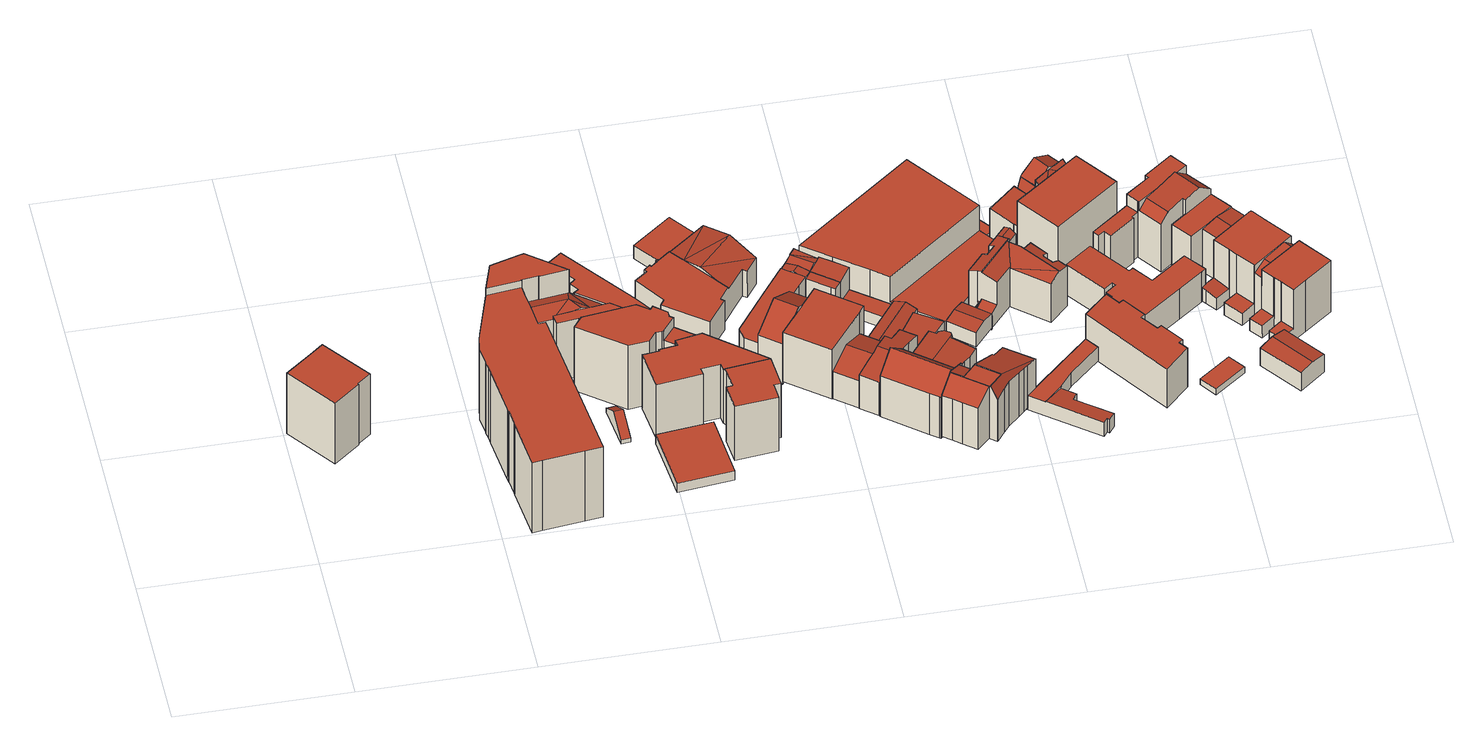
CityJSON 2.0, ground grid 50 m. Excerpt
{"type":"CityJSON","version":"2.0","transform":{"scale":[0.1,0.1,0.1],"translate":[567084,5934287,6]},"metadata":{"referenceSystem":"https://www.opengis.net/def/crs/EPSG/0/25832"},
"CityObjects":{
"building1":{"type":"Building","attributes":{"Gemeindeschluessel":"02000000","Geometrietyp2DReferenz":"3000","function":"31001_2010","roofType":"1000","measuredHeight":22.75,"storeysAboveGround":7},"geometry":[{"type":"MultiSurface","lod":"2","boundaries":[[[0,1,2,3]],[[3,2,4,5]],[[6,7,8,9]],[[9,8,10,11]],[[11,10,1,0]],[[12,13,7,6]],[[13,12,5,4]],[[5,12,6,9,11,0,3]],[[13,4,2,1,10,8,7]]],"semantics":{"surfaces":[{"type":"WallSurface"},{"type":"GroundSurface"},{"type":"RoofSurface"}],"values":[0,0,0,0,0,0,0,1,2]}}]},
"building2":{"type":"Building","attributes":{"Gemeindeschluessel":"02000000","Geometrietyp2DReferenz":"3000","function":"31001_1120","roofType":"1000","measuredHeight":28.91,"storeysAboveGround":7},"geometry":[{"type":"MultiSurface","lod":"2","boundaries":[[[14,15,16,17,18,19,20,21,22,23,24,25,26,27,28,29,30,31,32,33,34,35,36,37,38,39,40,41]],[[42,31,30,43]],[[43,30,29,44]],[[44,29,28,45]],[[45,28,27,46]],[[47,24,23,48]],[[48,23,22,49]],[[49,22,21,50]],[[50,21,20,51]],[[51,20,19,52]],[[52,19,18,53]],[[53,18,17,54]],[[54,17,16,55]],[[56,15,14,57]],[[58,41,40,59]],[[59,40,39,60]],[[60,39,38,61]],[[61,38,37,62]],[[62,37,36,63]],[[63,36,35,64]],[[64,35,34,65]],[[65,34,33,66]],[[66,33,32,67]],[[67,32,31,42]],[[25,68,69,26]],[[70,71,72,73]],[[74,75,76,77]],[[77,76,78,79]],[[79,78,80,81]],[[81,80,82,83]],[[84,47,48,49,50,51,52,53,54,55,56,57,58,59,60,61,62,63,64,65,66,67,42,43,44,45,46,85,70,73,74,77,79,81,83]],[[75,74,73,72]],[[86,84,83,82]],[[71,70,85,87]],[[58,57,14,41]],[[56,55,16,15]],[[47,84,86,68,25,24]],[[85,46,27,26,69,87]],[[71,87,69,68,86,82,80,78,76,75,72]]],"semantics":{"surfaces":[{"type":"RoofSurface"},{"type":"WallSurface"},{"type":"GroundSurface"}],"values":[0,1,1,1,1,1,1,1,1,1,1,1,1,1,1,1,1,1,1,1,1,1,1,1,1,1,1,1,1,1,2,1,1,1,1,1,1,1,0]}}]},
"building3":{"type":"Building","attributes":{"Gemeindeschluessel":"02000000","Geometrietyp2DReferenz":"3000","function":"31001_1010","roofType":"3100","measuredHeight":6.24,"storeysAboveGround":2},"geometry":[{"type":"MultiSurface","lod":"2","boundaries":[[[88,89,90,91]],[[92,93,89,88]],[[94,91,90,95]],[[96,93,92,97]],[[97,92,88,91,94]],[[95,90,89,93,96]],[[95,96,97,94]]],"semantics":{"surfaces":[{"type":"RoofSurface"},{"type":"WallSurface"},{"type":"GroundSurface"}],"values":[0,0,1,1,1,1,2]}}]},
"building4":{"type":"Building","attributes":{"Gemeindeschluessel":"02000000","Geometrietyp2DReferenz":"3000","function":"31001_1120","roofType":"3100","measuredHeight":22.25,"storeysAboveGround":5},"geometry":[{"type":"MultiSurface","lod":"2","boundaries":[[[98,99,100,101]],[[98,102,103,104,105,106,107,108]],[[108,109,110,100]],[[99,108,100]],[[108,111,112,109]],[[84,113,114,83]],[[83,114,115,81]],[[81,115,116,79]],[[48,117,118,47]],[[47,118,113,84]],[[101,102,98]],[[108,107,111]],[[119,106,105,120]],[[120,105,104,121]],[[121,104,103,122]],[[110,109,112,77,79,116]],[[123,49,48,47,84,83,81,79,77,119,120,121,122]],[[123,122,103,102,101,124]],[[119,77,112,111,107,106]],[[98,108,99]],[[125,49,123,124]],[[48,49,125,126,117]],[[126,125,124,101,100]],[[126,100,110,116,115,114,113,118,117]]],"semantics":{"surfaces":[{"type":"RoofSurface"},{"type":"WallSurface"},{"type":"GroundSurface"}],"values":[0,0,0,0,0,1,1,1,1,1,1,1,1,1,1,1,2,1,1,1,1,1,0,0]}}]},
"building5":{"type":"Building","attributes":{"Gemeindeschluessel":"02000000","Geometrietyp2DReferenz":"3000","function":"31001_2460","roofType":"1000","measuredHeight":3.38,"storeysAboveGround":1},"geometry":[{"type":"MultiSurface","lod":"2","boundaries":[[[127,128,129,130]],[[131,132,133,134]],[[131,130,129,132]],[[132,129,128,133]],[[133,128,127,134]],[[134,127,130,131]]],"semantics":{"surfaces":[{"type":"RoofSurface"},{"type":"GroundSurface"},{"type":"WallSurface"}],"values":[0,1,2,2,2,2]}}]},
"building6":{"type":"Building","attributes":{"Gemeindeschluessel":"02000000","Geometrietyp2DReferenz":"3000","function":"31001_1010","roofType":"1000","measuredHeight":23.88,"storeysAboveGround":7},"geometry":[{"type":"MultiSurface","lod":"2","boundaries":[[[135,136,137,138]],[[138,137,139,140]],[[141,142,143,144]],[[144,143,145,146]],[[146,145,147,148]],[[148,147,149,150]],[[150,149,136,135]],[[151,152,153,154]],[[154,153,155,156]],[[156,155,157,158]],[[159,160,142,161]],[[162,163,164,165]],[[166,167,168,169]],[[166,169,141,144,146,148,150,135,138,140,170,151,154,156,158,162,165]],[[167,166,165,164]],[[141,169,168,161,142]],[[162,158,157,160,159,163]],[[152,151,170,171]],[[171,170,140,139]],[[167,164,163,159,161,168]],[[171,139,137,136,149,147,145,143,142,160,157,155,153,152]]],"semantics":{"surfaces":[{"type":"WallSurface"},{"type":"GroundSurface"},{"type":"RoofSurface"}],"values":[0,0,0,0,0,0,0,0,0,0,0,0,0,1,0,0,0,0,0,2,2]}}]},
"building7":{"type":"Building","attributes":{"Gemeindeschluessel":"02000000","Geometrietyp2DReferenz":"3000","function":"31001_2010","roofType":"1000","measuredHeight":3.84,"storeysAboveGround":5},"geometry":[{"type":"MultiSurface","lod":"2","boundaries":[[[172,173,174,175]],[[176,177,178,179]],[[179,178,180,181]],[[182,183,184,185]],[[185,184,186,187]],[[187,186,173,172]],[[177,176,175,174]],[[183,182,188,189]],[[181,180,189,188]],[[181,188,182,185,187,172,175,176,179]],[[189,180,178,177,174,173,186,184,183]]],"semantics":{"surfaces":[{"type":"WallSurface"},{"type":"GroundSurface"},{"type":"RoofSurface"}],"values":[0,0,0,0,0,0,0,0,0,1,2]}}]},
"building8":{"type":"Building","attributes":{"Gemeindeschluessel":"02000000","Geometrietyp2DReferenz":"3000","function":"31001_1120","roofType":"1000","measuredHeight":20.19,"storeysAboveGround":5},"geometry":[{"type":"MultiSurface","lod":"2","boundaries":[[[190,191,192,193]],[[193,192,194,195]],[[195,194,196,197]],[[197,196,198,199]],[[199,198,200,201]],[[202,203,204,205]],[[205,204,206,207]],[[207,206,191,190]],[[208,209,210,211]],[[211,210,212,213]],[[214,215,216,217]],[[218,219,220,221]],[[221,220,222,223]],[[223,222,224,225]],[[226,214,227,228]],[[229,230,231,232]],[[229,232,208,211,213,226,228,202,205,207,190,193,195,197,199,201,233,218,221,223,225]],[[209,208,232,231]],[[230,229,225,224]],[[218,233,234,217,216,219]],[[226,213,212,215,214]],[[203,202,228,227]],[[234,233,201,200]],[[230,224,222,220,219,216,215,212,210,209,231]],[[234,200,198,196,194,192,191,206,204,203,227,214,217]]],"semantics":{"surfaces":[{"type":"WallSurface"},{"type":"GroundSurface"},{"type":"RoofSurface"}],"values":[0,0,0,0,0,0,0,0,0,0,0,0,0,0,0,0,1,0,0,0,0,0,0,2,2]}}]},
"building9":{"type":"Building","attributes":{"Gemeindeschluessel":"02000000","Geometrietyp2DReferenz":"3000","function":"31001_2070","roofType":"1000","measuredHeight":12.23,"storeysAboveGround":1},"geometry":[{"type":"MultiSurface","lod":"2","boundaries":[[[235,236,237,238,239,240]],[[241,242,243,244,245,246]],[[247,244,243]],[[248,247,243]],[[249,250,251,247,248]],[[252,253,254,255]],[[255,254,256,257]],[[257,256,258,259]],[[259,258,260,261]],[[261,260,262,263]],[[263,262,264,265]],[[265,264,266,267]],[[267,266,268,269]],[[242,270,243]],[[271,272,273]],[[274,275,276,277]],[[278,279,253,252]],[[280,237,236,281]],[[282,238,237,280]],[[239,246,245,240]],[[283,251,250,284]],[[285,286,287,288]],[[289,235,240,245,244,247,251,283]],[[285,288,274,277,290,291,278,252,255,257,259,261,263,265,267,269,292,282,280,281,289,283,284]],[[286,285,284,250,249]],[[271,248,243]],[[282,292,241,246,239,238]],[[289,281,236,235]],[[279,278,291,293]],[[293,291,290,294]],[[294,290,277,276]],[[274,288,287,273,272,275]],[[292,269,268,270,242,241]],[[286,249,248,271,273,287]],[[294,276,275,272,271,243,270,268,266,264,262,260,258,256,254,253,279,293]]],"semantics":{"surfaces":[{"type":"RoofSurface"},{"type":"WallSurface"},{"type":"GroundSurface"}],"values":[0,0,0,0,0,1,1,1,1,1,1,1,1,1,1,1,1,1,1,1,1,1,1,2,1,1,1,1,1,1,1,1,1,0,0]}}]},
"building10":{"type":"Building","attributes":{"Gemeindeschluessel":"02000000","Geometrietyp2DReferenz":"3000","function":"31001_1010","roofType":"3100","measuredHeight":20.84,"storeysAboveGround":5},"geometry":[{"type":"MultiSurface","lod":"2","boundaries":[[[295,296,297,298,299]],[[296,300,301,297]],[[302,299,298,303]],[[304,295,299,302]],[[305,301,300,306]],[[306,300,296,295,304]],[[303,298,297,301,305]],[[303,305,306,304,302]]],"semantics":{"surfaces":[{"type":"RoofSurface"},{"type":"WallSurface"},{"type":"GroundSurface"}],"values":[0,0,1,1,1,1,1,2]}}]},
"building11":{"type":"Building","attributes":{"Gemeindeschluessel":"02000000","Geometrietyp2DReferenz":"3000","function":"31001_1120","roofType":"1000","measuredHeight":18.28,"storeysAboveGround":5},"geometry":[{"type":"MultiSurface","lod":"2","boundaries":[[[307,308,309,310,311]],[[312,313,314,315,316]],[[316,315,308,307]],[[315,314,309,308]],[[314,313,310,309]],[[313,312,311,310]],[[312,316,307,311]]],"semantics":{"surfaces":[{"type":"GroundSurface"},{"type":"RoofSurface"},{"type":"WallSurface"}],"values":[0,1,2,2,2,2,2]}}]},
"building12":{"type":"Building","attributes":{"Gemeindeschluessel":"02000000","Geometrietyp2DReferenz":"3000","function":"31001_2010","roofType":"3100","measuredHeight":13.31,"storeysAboveGround":2},"geometry":[{"type":"MultiSurface","lod":"2","boundaries":[[[317,318,319,320]],[[321,322,323,324]],[[325,326,327,328]],[[329,330,331,332]],[[325,328,317,320,333,321,324,329,332]],[[334,322,321,333,335]],[[326,325,332,331]],[[330,329,324,323]],[[335,333,320,319]],[[317,328,327,336,318]],[[330,323,322,334,336,327,326,331]],[[335,319,318,336,334]]],"semantics":{"surfaces":[{"type":"WallSurface"},{"type":"GroundSurface"},{"type":"RoofSurface"}],"values":[0,0,0,0,1,0,0,0,0,0,2,2]}}]},
"building13":{"type":"Building","attributes":{"Gemeindeschluessel":"02000000","Geometrietyp2DReferenz":"3000","function":"31001_2010","roofType":"1000","measuredHeight":12.42,"storeysAboveGround":3},"geometry":[{"type":"MultiSurface","lod":"2","boundaries":[[[337,338,339,340,341,342,343,344,345,346]],[[337,347,348,349,350]],[[351,352,353,349]],[[346,354,351,348,347]],[[352,355,356,357,358,353]],[[357,359,360,358]],[[361,362,363,364,365,366]],[[351,367,368,369,370,371,372,355]],[[373,340,339,374]],[[350,338,337]],[[346,345,354]],[[305,343,342,303]],[[303,342,341,375]],[[375,341,340,373]],[[376,360,359,377]],[[378,363,362,379]],[[379,362,361,380]],[[355,372,356]],[[381,370,369,382]],[[364,367,351,365]],[[383,384,385,386]],[[387,350,349,353,358,360,376]],[[388,389,378,379,380,305,303,375,373,374,387,376,377,390,383,386]],[[305,380,361,366,391,392,344,343]],[[390,377,359,357,356,372,371]],[[382,369,368,389,388,393]],[[393,388,386,385]],[[383,390,371,370,381,384]],[[378,389,368,367,364,363]],[[351,355,352]],[[337,346,347]],[[351,349,348]],[[392,391,366,365,351,354,345,344]],[[387,374,339,338,350]],[[393,385,384,381,382]]],"semantics":{"surfaces":[{"type":"RoofSurface"},{"type":"WallSurface"},{"type":"GroundSurface"}],"values":[0,0,0,0,0,0,0,0,1,1,1,1,1,1,1,1,1,1,1,1,1,1,2,1,1,1,1,1,1,1,1,1,1,1,0]}}]},
"building14":{"type":"Building","attributes":{"Gemeindeschluessel":"02000000","Geometrietyp2DReferenz":"3000","function":"31001_1120","roofType":"3100","measuredHeight":14.5,"storeysAboveGround":3},"geometry":[{"type":"MultiSurface","lod":"2","boundaries":[[[394,395,396,397,398,399,400,401]],[[402,401,400,403]],[[403,400,399,404]],[[405,396,395,406]],[[406,395,394,407]],[[408,409,410,411]],[[411,410,412,413]],[[414,415,416,417]],[[418,405,406,407,402,403,404,408,411,413,419,414,417]],[[420,418,417,416]],[[415,414,419,421]],[[421,419,413,412]],[[402,407,394,401]],[[405,418,420,397,396]],[[408,404,399,398,409]],[[421,412,410,409,398,397,420,416,415]]],"semantics":{"surfaces":[{"type":"RoofSurface"},{"type":"WallSurface"},{"type":"GroundSurface"}],"values":[0,1,1,1,1,1,1,1,2,1,1,1,1,1,1,0]}}]},
"building15":{"type":"Building","attributes":{"Gemeindeschluessel":"02000000","Geometrietyp2DReferenz":"3000","function":"31001_2070","roofType":"3100","measuredHeight":20.8,"storeysAboveGround":4},"geometry":[{"type":"MultiSurface","lod":"2","boundaries":[[[422,423,424,425,426,427,428,429,430,431]],[[432,433,434,435]],[[436,437,433,432]],[[438,430,429,439]],[[439,429,428,440]],[[440,428,427,441]],[[441,427,426,442]],[[442,426,425,443]],[[443,425,424,444]],[[445,446,447,448]],[[448,447,449,450]],[[451,452,453,454]],[[455,456,457,458]],[[458,457,459,460]],[[461,462,463,464]],[[465,466,455,458,460,467,445,448,450,436,432,435,438,439,440,441,442,443,444,451,454,461,464]],[[438,435,434,468,469,431,430]],[[470,471,466,465,472]],[[472,465,464,463]],[[462,461,454,453]],[[446,445,467,473]],[[467,460,459,474,473]],[[451,444,424,423,452]],[[456,455,466,471]],[[471,470,422,431,469]],[[437,436,450,449]],[[462,453,452,423,422,470,472,463]],[[474,459,457,456,471,469,468]],[[474,468,434,433,437,449,447,446,473]]],"semantics":{"surfaces":[{"type":"RoofSurface"},{"type":"WallSurface"},{"type":"GroundSurface"}],"values":[0,1,1,1,1,1,1,1,1,1,1,1,1,1,1,2,1,1,1,1,1,1,1,1,1,1,0,0,0]}}]},
"building16":{"type":"Building","attributes":{"Gemeindeschluessel":"02000000","Geometrietyp2DReferenz":"3000","function":"31001_2090","roofType":"3200","measuredHeight":6.12,"storeysAboveGround":1},"geometry":[{"type":"MultiSurface","lod":"2","boundaries":[[[475,476,477,478,479]],[[480,481,477,476]],[[482,476,475,483]],[[484,480,476,482]],[[485,486,484,482,483,487,488]],[[489,485,488,490]],[[491,486,485,489]],[[484,486,491,481,480]],[[488,487,479,478,490]],[[487,483,475,479]],[[491,489,490,478,477,481]]],"semantics":{"surfaces":[{"type":"RoofSurface"},{"type":"WallSurface"},{"type":"GroundSurface"}],"values":[0,0,1,1,2,1,1,1,1,1,0]}}]},
"building17":{"type":"Building","attributes":{"Gemeindeschluessel":"02000000","Geometrietyp2DReferenz":"3000","function":"31001_2090","roofType":"1000","measuredHeight":5.07,"storeysAboveGround":1},"geometry":[{"type":"MultiSurface","lod":"2","boundaries":[[[492,493,494,495]],[[496,497,498,499]],[[497,496,492,495]],[[496,499,493,492]],[[499,498,494,493]],[[498,497,495,494]]],"semantics":{"surfaces":[{"type":"RoofSurface"},{"type":"GroundSurface"},{"type":"WallSurface"}],"values":[0,1,2,2,2,2]}}]},
"building18":{"type":"Building","attributes":{"Gemeindeschluessel":"02000000","Geometrietyp2DReferenz":"3000","function":"31001_1010","roofType":"2100","measuredHeight":20.04,"storeysAboveGround":6},"geometry":[{"type":"MultiSurface","lod":"2","boundaries":[[[500,501,502,503,504,505,506,507]],[[508,509,510,511]],[[511,510,512,513]],[[513,512,514,515]],[[515,514,516,517]],[[518,519,520,521]],[[521,520,522,523]],[[524,525,526,527]],[[506,528,507]],[[506,505,529]],[[530,531,532,533]],[[533,532,534,535]],[[502,536,537,503]],[[501,538,536,502]],[[539,540,541,542]],[[543,544,545,546]],[[546,545,547,548]],[[548,547,549,550]],[[551,552,553,554]],[[543,546,548,550,539,542,555,518,521,523,508,511,513,515,517,556,551,554,524,527,557,530,533,535,558]],[[541,540,549,547,545,544,559,536,538,560]],[[561,562,563,556,517,516]],[[543,558,564,559,544]],[[541,560,555,542]],[[549,540,539,550]],[[564,558,535,534]],[[518,555,560,538,501,500,519]],[[530,557,504,503,537,531]],[[519,500,507,528,562,561]],[[557,527,526,529,505,504]],[[525,524,554,553]],[[552,551,556,563]],[[509,508,523,522]],[[564,534,532,531,537,536,559]],[[552,563,562,528,506,529,526,525,553]],[[509,522,520,519,561,516,514,512,510]]],"semantics":{"surfaces":[{"type":"RoofSurface"},{"type":"WallSurface"},{"type":"GroundSurface"}],"values":[0,1,1,1,1,1,1,1,1,1,1,1,1,1,1,1,1,1,1,2,0,1,1,1,1,1,1,1,1,1,1,1,1,0,0,0]}}]},
"building19":{"type":"Building","attributes":{"Gemeindeschluessel":"02000000","Geometrietyp2DReferenz":"3000","function":"31001_3040","roofType":"1000","measuredHeight":15.07,"storeysAboveGround":4},"geometry":[{"type":"MultiSurface","lod":"2","boundaries":[[[565,566,567,568,569,570]],[[571,572,573,574,575,576,577,578,579,580]],[[579,568,567,580]],[[581,566,565,582]],[[582,565,570,583]],[[584,577,576,585]],[[585,576,575,586]],[[587,574,573,588]],[[588,573,572,589]],[[589,572,571,590]],[[591,592,593,594]],[[586,575,574,587]],[[590,571,580,567,566,581]],[[595,596,594,593]],[[591,594,596,584,585,586,587,588,589,590,581,582,583]],[[597,595,593,592,598]],[[598,592,591,583,570,569]],[[584,596,595,597,578,577]],[[597,598,569,568,579,578]]],"semantics":{"surfaces":[{"type":"RoofSurface"},{"type":"WallSurface"},{"type":"GroundSurface"}],"values":[0,0,1,1,1,1,1,1,1,1,1,1,1,1,2,0,1,1,1]}}]},
"building20":{"type":"Building","attributes":{"Gemeindeschluessel":"02000000","Geometrietyp2DReferenz":"3000","function":"31001_1010","roofType":"3100","measuredHeight":6.15,"storeysAboveGround":1},"geometry":[{"type":"MultiSurface","lod":"2","boundaries":[[[599,600,601,602,603]],[[604,601,600,605]],[[606,603,602,607]],[[608,599,603,606]],[[609,604,605,610]],[[610,605,600,599,608]],[[607,602,601,604,609]],[[607,609,610,608,606]]],"semantics":{"surfaces":[{"type":"RoofSurface"},{"type":"WallSurface"},{"type":"GroundSurface"}],"values":[0,0,1,1,1,1,1,2]}}]},
"building21":{"type":"Building","attributes":{"Gemeindeschluessel":"02000000","Geometrietyp2DReferenz":"3000","function":"31001_2100","roofType":"1000","measuredHeight":5.27,"storeysAboveGround":1},"geometry":[{"type":"MultiSurface","lod":"2","boundaries":[[[611,612,613,614,615,616,617,618,619,620]],[[617,621,618]],[[622,620,619]],[[623,617,616,624]],[[624,616,615,625]],[[625,615,614,626]],[[626,614,613,627]],[[627,613,612,628]],[[628,612,611,629]],[[630,631,632,633]],[[633,632,634,635]],[[623,624,625,626,627,628,629,636,630,633,635]],[[631,630,636,637]],[[623,635,634,638,621,617]],[[636,629,611,620,622,637]],[[619,618,621,638]],[[619,638,634,632,631,637,622]]],"semantics":{"surfaces":[{"type":"RoofSurface"},{"type":"WallSurface"},{"type":"GroundSurface"}],"values":[0,0,1,1,1,1,1,1,1,1,1,2,1,1,1,1,0]}}]},
"building22":{"type":"Building","attributes":{"Gemeindeschluessel":"02000000","Geometrietyp2DReferenz":"3000","function":"31001_1010","roofType":"2100","measuredHeight":16.4,"storeysAboveGround":3},"geometry":[{"type":"MultiSurface","lod":"2","boundaries":[[[639,640,641,642,643,644]],[[645,646,647,648]],[[649,650,646,645]],[[651,652,653]],[[654,655,656]],[[644,657,658,659,660,661]],[[662,663,664,665]],[[666,667,668,669]],[[670,671,672,673]],[[674,675,671,670]],[[644,643,657]],[[676,641,640,677]],[[677,640,639,678]],[[679,680,681,682]],[[682,681,683,684]],[[684,683,685,686]],[[669,687,688,689,666]],[[689,688,690,691]],[[664,650,649,665]],[[665,649,655,654,662]],[[666,689,692,667]],[[693,694,695,696]],[[696,695,697,698]],[[698,697,699,700]],[[700,699,701,702]],[[703,661,660,704]],[[704,660,659,705]],[[706,669,668,707]],[[708,651,653,709,710,711]],[[712,713,691,690,652,651,708]],[[676,677,678,703,704,705,674,670,673,679,682,684,686,714,715,716,706,707,693,696,698,700,702,712,708,711]],[[717,642,641,676,711,710]],[[716,715,663,662,654,656,718]],[[715,714,647,646,650,664,663]],[[713,712,702,701]],[[693,707,668,667,692,694]],[[706,716,718,719,687,669]],[[720,655,649,645,648]],[[714,686,685,648,647]],[[703,678,639,644,661]],[[674,705,659,658,721,675]],[[657,643,642,717,722,723,721,658]],[[655,720,723,722]],[[680,679,673,672]],[[713,701,699,697,695,694,692,689,691]],[[709,653,652,690,688,687,719]],[[655,722,717,710,709,719,718,656]],[[680,672,671,675,721,723,720,648,685,683,681]]],"semantics":{"surfaces":[{"type":"RoofSurface"},{"type":"WallSurface"},{"type":"GroundSurface"}],"values":[0,0,0,0,0,0,0,0,1,1,1,1,1,1,1,1,1,1,1,1,1,1,1,1,1,1,1,1,1,1,2,1,1,1,1,1,1,1,1,1,1,1,1,1,0,0,0,0]}}]},
"building23":{"type":"Building","attributes":{"Gemeindeschluessel":"02000000","Geometrietyp2DReferenz":"3000","function":"31001_2010","roofType":"1000","measuredHeight":13.94,"storeysAboveGround":4},"geometry":[{"type":"MultiSurface","lod":"2","boundaries":[[[724,725,726,727,728]],[[726,729,730,727]],[[726,731,732,729]],[[725,731,726]],[[733,734,735,736]],[[736,735,737,738]],[[739,724,728,740]],[[731,741,742,732]],[[743,739,740,744,745,746,733,736,738,747]],[[745,744,730,729,732,742,748]],[[743,747,749,741,731,725]],[[739,743,725,724]],[[744,740,728,727,730]],[[750,746,745,748]],[[749,747,738,737]],[[734,733,746,750]],[[734,750,748,742,741,749,737,735]]],"semantics":{"surfaces":[{"type":"RoofSurface"},{"type":"WallSurface"},{"type":"GroundSurface"}],"values":[0,0,0,0,1,1,1,1,2,1,1,1,1,1,1,1,0]}}]},
"building24":{"type":"Building","attributes":{"Gemeindeschluessel":"02000000","Geometrietyp2DReferenz":"3000","function":"31001_1010","roofType":"1000","measuredHeight":14.55,"storeysAboveGround":4},"geometry":[{"type":"MultiSurface","lod":"2","boundaries":[[[751,752,753,754]],[[754,753,755,756]],[[757,758,759,760]],[[760,759,761,762]],[[762,761,763,764]],[[765,766,767,768]],[[768,767,769,770]],[[769,767,766,771,763,761,759,758,755,753,752,772]],[[773,751,754,756,757,760,762,764,774,765,768,770]],[[773,770,769,772]],[[765,774,771,766]],[[774,764,763,771]],[[757,756,755,758]],[[751,773,772,752]]],"semantics":{"surfaces":[{"type":"WallSurface"},{"type":"RoofSurface"},{"type":"GroundSurface"}],"values":[0,0,0,0,0,0,0,1,2,0,0,0,0,0]}}]},
"building25":{"type":"Building","attributes":{"Gemeindeschluessel":"02000000","Geometrietyp2DReferenz":"3000","function":"31001_2010","roofType":"1000","measuredHeight":27.13,"storeysAboveGround":6},"geometry":[{"type":"MultiSurface","lod":"2","boundaries":[[[775,776,777,778]],[[779,780,781,782]],[[778,777,780,779]],[[776,775,782,781]],[[782,775,778,779]],[[776,781,780,777]]],"semantics":{"surfaces":[{"type":"WallSurface"},{"type":"GroundSurface"},{"type":"RoofSurface"}],"values":[0,0,0,0,1,2]}}]},
"building26":{"type":"Building","attributes":{"Gemeindeschluessel":"02000000","Geometrietyp2DReferenz":"3000","function":"31001_2010","roofType":"3100","measuredHeight":18.81,"storeysAboveGround":4},"geometry":[{"type":"MultiSurface","lod":"2","boundaries":[[[783,784,785,786]],[[787,788,789,790,791,792,793]],[[792,794,795,796,793]],[[797,798,799]],[[800,783,786,801]],[[784,789,788,785]],[[790,802,791]],[[794,803,795]],[[804,805,800,801,806,807,808]],[[807,806,787,793,796]],[[797,808,807,796,795,803]],[[804,808,797,799]],[[805,804,799,802,790]],[[798,794,792,791]],[[800,805,790,789,784,783]],[[806,801,786,785,788,787]],[[803,794,798,797]],[[799,798,791,802]]],"semantics":{"surfaces":[{"type":"RoofSurface"},{"type":"WallSurface"},{"type":"GroundSurface"}],"values":[0,0,0,0,1,1,1,1,2,1,1,1,1,1,1,1,0,0]}}]},
"building27":{"type":"Building","attributes":{"Gemeindeschluessel":"02000000","Geometrietyp2DReferenz":"3000","function":"51009_1610","roofType":"1000","measuredHeight":6.59},"geometry":[{"type":"MultiSurface","lod":"2","boundaries":[[[809,810,811,812]],[[813,814,815,816]],[[812,817,818,809]],[[819,811,810,820]],[[821,813,816,822,819,820]],[[821,820,810,809,818,823]],[[819,822,817,812,811]],[[814,813,821,823]],[[817,822,816,815]],[[815,814,823,818,817]]],"semantics":{"surfaces":[{"type":"RoofSurface"},{"type":"WallSurface"},{"type":"GroundSurface"}],"values":[0,1,1,1,2,1,1,1,1,0]}}]},
"building28":{"type":"Building","attributes":{"Gemeindeschluessel":"02000000","Geometrietyp2DReferenz":"3000","function":"31001_1010","roofType":"1000","measuredHeight":11.24,"storeysAboveGround":4},"geometry":[{"type":"MultiSurface","lod":"2","boundaries":[[[824,825,826,827,828,829,830,831,832,833,834,835,836,837,838,839,840,841,842,843,844]],[[845,846,847,848,849,850,851,852,853,854,855,856,857,858,859,860,861,862,863,864,865]],[[865,864,825,824]],[[864,863,826,825]],[[863,862,827,826]],[[862,861,828,827]],[[861,860,829,828]],[[860,859,830,829]],[[859,858,831,830]],[[858,857,832,831]],[[857,856,833,832]],[[856,855,834,833]],[[855,854,835,834]],[[854,853,836,835]],[[853,852,837,836]],[[852,851,838,837]],[[851,850,839,838]],[[850,849,840,839]],[[849,848,841,840]],[[848,847,842,841]],[[847,846,843,842]],[[846,845,844,843]],[[845,865,824,844]]],"semantics":{"surfaces":[{"type":"GroundSurface"},{"type":"RoofSurface"},{"type":"WallSurface"}],"values":[0,1,2,2,2,2,2,2,2,2,2,2,2,2,2,2,2,2,2,2,2,2,2]}}]},
"building29":{"type":"Building","attributes":{"Gemeindeschluessel":"02000000","Geometrietyp2DReferenz":"3000","function":"31001_2460","roofType":"1000","measuredHeight":2.22,"storeysAboveGround":1},"geometry":[{"type":"MultiSurface","lod":"2","boundaries":[[[866,867,868,869]],[[870,871,872,873]],[[870,869,868,871]],[[871,868,867,872]],[[872,867,866,873]],[[873,866,869,870]]],"semantics":{"surfaces":[{"type":"RoofSurface"},{"type":"GroundSurface"},{"type":"WallSurface"}],"values":[0,1,2,2,2,2]}}]},
"building30":{"type":"Building","attributes":{"Gemeindeschluessel":"02000000","Geometrietyp2DReferenz":"3000","function":"31001_1120","roofType":"1000","measuredHeight":22.12,"storeysAboveGround":5},"geometry":[{"type":"MultiSurface","lod":"2","boundaries":[[[874,875,876,877,878,879,880,881]],[[882,883,884,885,886,887,888,889,890]],[[891,892,893,894]],[[892,895,896,897,898,882,893]],[[897,899,900,883,898]],[[901,878,877,902]],[[902,877,876,903]],[[903,876,875,904]],[[904,875,874,905]],[[905,874,881,906]],[[907,887,886,908]],[[908,886,885,909]],[[900,884,883]],[[879,889,888,880]],[[910,896,895,911]],[[910,911,912,913,901,902,903,904,905,906,907,908,909,914]],[[910,914,899,897,896]],[[883,882,898]],[[912,911,895,892,891]],[[913,912,891,894,890,889]],[[882,890,894,893]],[[914,909,885,884,900,899]],[[901,913,889,879,878]],[[907,906,881,880,888,887]]],"semantics":{"surfaces":[{"type":"RoofSurface"},{"type":"WallSurface"},{"type":"GroundSurface"}],"values":[0,0,0,0,0,1,1,1,1,1,1,1,1,1,1,2,1,1,1,1,1,1,1,1]}}]},
"building31":{"type":"Building","attributes":{"Gemeindeschluessel":"02000000","Geometrietyp2DReferenz":"3000","function":"31001_1010","roofType":"1000","measuredHeight":16.13,"storeysAboveGround":4},"geometry":[{"type":"MultiSurface","lod":"2","boundaries":[[[915,916,917,918]],[[919,914,918,917]],[[920,921,916,915]],[[921,920,914,919]],[[914,920,915,918]],[[921,919,917,916]]],"semantics":{"surfaces":[{"type":"WallSurface"},{"type":"GroundSurface"},{"type":"RoofSurface"}],"values":[0,0,0,0,1,2]}}]},
"building32":{"type":"Building","attributes":{"Gemeindeschluessel":"02000000","Geometrietyp2DReferenz":"3000","function":"31001_3040","roofType":"3100","measuredHeight":7.37,"storeysAboveGround":2},"geometry":[{"type":"MultiSurface","lod":"2","boundaries":[[[922,923,924,925]],[[924,923,926,927,928,929]],[[930,922,925,931]],[[932,929,928,933]],[[933,928,927,934]],[[934,927,926,935]],[[931,925,924,929,932]],[[935,926,923,922,930]],[[935,930,931,932,933,934]]],"semantics":{"surfaces":[{"type":"RoofSurface"},{"type":"WallSurface"},{"type":"GroundSurface"}],"values":[0,0,1,1,1,1,1,1,2]}}]},
"building33":{"type":"Building","attributes":{"Gemeindeschluessel":"02000000","Geometrietyp2DReferenz":"3000","function":"31001_1010","roofType":"3100","measuredHeight":16.42,"storeysAboveGround":4},"geometry":[{"type":"MultiSurface","lod":"2","boundaries":[[[936,937,938,939,940]],[[920,939,938,941]],[[941,938,937,942]],[[943,944,920,941,942]],[[940,939,920,944,945]],[[945,944,943,946]],[[943,942,937,936,946]],[[945,946,936,940]]],"semantics":{"surfaces":[{"type":"RoofSurface"},{"type":"WallSurface"},{"type":"GroundSurface"}],"values":[0,1,1,2,1,1,1,0]}}]},
"building34":{"type":"Building","attributes":{"Gemeindeschluessel":"02000000","Geometrietyp2DReferenz":"3000","function":"31001_1010","roofType":"1000","measuredHeight":19.07,"storeysAboveGround":6},"geometry":[{"type":"MultiSurface","lod":"2","boundaries":[[[947,948,949,950,951,952,953]],[[954,955,956,957]],[[958,959,960,961]],[[962,963,964,965]],[[966,967,968,969,970]],[[963,971,972,964]],[[971,973,974,972]],[[975,953,952,976]],[[977,949,948,978]],[[978,948,947,979]],[[979,947,953,975]],[[980,981,982,983]],[[983,982,984,985]],[[985,984,986,987]],[[950,988,989,951]],[[990,954,957,991]],[[955,992,993,956]],[[994,958,961,995]],[[959,996,997,960]],[[998,970,969,999]],[[999,969,968,1000]],[[1001,1002,1003,1004]],[[1004,1003,1005,1006]],[[1006,1005,1007,1008]],[[966,1009,1010,967]],[[1008,1007,1009,966,970,998]],[[1011,974,973,1012,1002,1001,1013,1014]],[[1015,1016,994,995,1017,1018,990,991,1019,1020,977,978,979,975,976,1021,980,983,985,987,1013,1001,1004,1006,1008,998,999,1000]],[[993,992,1022,1023,1011,1014,986,984,982,981,1024,989,988]],[[1025,1010,1009,1007,1005,1003,1002,1012,1026,997,996,1027]],[[993,988,1020,1019]],[[1011,1023,965,964,972,974]],[[1018,1017,1026,962,965,1023,1022]],[[1026,1012,973,971,963,962]],[[1025,1027,1016,1015]],[[1015,1000,968,967,1010,1025]],[[994,1016,1027,996,959,958]],[[1017,995,961,960,997,1026]],[[990,1018,1022,992,955,954]],[[1019,991,957,956,993]],[[986,1014,1013,987]],[[1024,981,980,1021]],[[977,1020,988,950,949]],[[1021,976,952,951,989,1024]]],"semantics":{"surfaces":[{"type":"RoofSurface"},{"type":"WallSurface"},{"type":"GroundSurface"}],"values":[0,0,0,0,0,0,0,1,1,1,1,1,1,1,1,1,1,1,1,1,1,1,1,1,1,1,1,2,0,0,1,1,1,1,1,1,1,1,1,1,1,1,1,1]}}]}
},
"vertices":[
[2,468,43],[2,468,270],[77,526,270],[77,526,43],[117,557,270],[117,557,43],[183,392,43],[183,392,270],[183,389,270],[183,389,43],[108,329,270],[108,329,43],[221,422,43],[221,422,270],
[583,7,268],[611,11,268],[731,24,268],[781,31,268],[721,528,268],[720,528,268],[700,526,268],[699,531,268],[693,588,268],[686,641,268],[685,648,268],[683,671,268],[583,660,268],[538,517,268],[537,511,268],[536,504,268],[535,505,268],[528,460,268],[535,406,268],[534,406,268],[537,386,268],[539,367,268],[557,223,268],[558,211,268],[559,211,268],[564,167,268],[565,160,268],[564,160,268],[528,460,5],[535,505,5],[536,504,5],[537,511,5],[538,517,5],[685,648,5],[686,641,5],[693,588,5],[699,531,5],[700,526,5],[720,528,5],[721,528,5],[781,31,5],[731,24,5],[611,11,5],[583,7,5],[564,160,5],[565,160,5],[564,167,5],[559,211,5],[558,211,5],[557,223,5],[539,367,5],[537,386,5],[534,406,5],[535,406,5],[683,671,294],[583,660,294],[696,769,5],[696,769,294],[709,772,294],[709,772,5],[815,689,5],[815,689,294],[816,688,294],[816,688,5],[732,678,294],[732,678,5],[732,679,294],[732,679,5],[731,680,294],[731,680,5],[682,673,5],[610,744,5],[682,673,294],[610,744,294],
[867,324,102],[894,328,102],[886,391,55],[859,388,55],[875,261,55],[901,264,55],[859,388,40],[886,391,40],[901,264,40],[875,261,40],
[810,602,222],[833,604,228],[806,645,228],[755,595,208],[755,595,222],[758,564,222],[820,571,222],[823,546,222],[975,565,222],[912,614,222],[857,607,222],[815,688,208],[814,688,209],[912,614,208],[816,688,208],[682,673,208],[731,680,208],[732,679,208],[732,678,209],[686,641,223],[685,648,220],[975,565,5],[823,546,5],[820,571,5],[758,564,5],[755,596,5],[755,596,208],[693,588,208],[688,631,228],
[986,47,77],[1147,64,77],[1127,259,77],[965,241,77],[965,241,43],[1127,259,43],[1147,64,43],[986,47,43],
[796,513,13],[796,513,252],[822,546,252],[822,546,13],[823,546,252],[823,546,13],[1028,451,13],[1028,451,252],[1024,451,252],[1024,451,13],[1006,449,252],[1006,449,13],[984,421,252],[984,421,13],[924,414,252],[924,414,13],[1009,539,13],[1009,539,252],[1017,550,252],[1017,550,13],[1053,521,252],[1053,521,13],[1053,504,252],[1053,504,13],[1064,496,217],[1064,496,252],[1028,451,217],[1132,443,13],[1132,443,217],[1056,430,217],[1056,430,13],[1055,430,13],[1055,430,217],[1029,450,217],[1029,450,13],[975,565,13],[975,565,252],
[809,949,31],[809,949,69],[850,981,69],[850,981,31],[1013,772,31],[1013,772,69],[1074,684,69],[1074,684,31],[1062,667,69],[1062,667,31],[870,834,31],[870,834,69],[851,860,69],[851,860,31],[868,873,69],[868,873,31],[856,825,31],[856,825,69],
[958,393,31],[958,393,232],[1007,399,232],[1007,399,31],[1006,404,232],[1006,404,31],[1058,411,232],[1058,411,31],[1056,430,232],[1056,430,31],[1132,443,232],[1132,443,31],[1102,310,31],[1102,310,232],[1105,290,232],[1105,290,31],[973,273,232],[973,273,31],[1155,228,31],[1155,228,233],[1173,230,233],[1173,230,31],[1167,287,233],[1167,287,31],[1160,296,232],[1160,296,233],[1293,312,233],[1293,312,232],[1294,303,31],[1294,303,233],[1302,215,233],[1302,215,31],[1302,213,233],[1302,213,31],[1282,211,233],[1282,211,31],[1160,296,31],[1157,317,232],[1157,317,31],[1286,162,31],[1286,162,233],[1163,150,233],[1163,150,31],[1293,313,31],[1293,313,232],
[1201,1000,75],[1160,1053,75],[1047,966,75],[1102,894,75],[1121,869,75],[1235,957,75],[1125,865,124],[1124,864,124],[1155,825,135],[1235,956,123],[1235,957,123],[1121,869,123],[1292,882,148],[1191,778,148],[1350,807,123],[1350,808,123],[1342,818,127],[1013,772,25],[1013,772,135],[1050,800,135],[1050,800,25],[1044,808,135],[1044,808,25],[1062,823,135],[1062,823,25],[1066,818,135],[1066,818,25],[1085,833,135],[1085,833,25],[1082,837,135],[1082,837,25],[1087,840,135],[1087,840,25],[1089,837,135],[1089,837,25],[1124,864,135],[1227,731,135],[1253,698,135],[1253,698,126],[1224,659,25],[1224,659,135],[1234,651,135],[1234,651,25],[1074,684,25],[1074,684,135],[1047,966,25],[1160,1053,25],[1102,894,25],[1342,818,25],[1350,808,25],[1316,761,25],[1316,761,123],[1305,769,126],[1305,769,25],[1201,1000,25],[1180,579,25],[1062,667,25],[1125,865,25],[1062,667,135],[1180,579,135],
[1347,420,174],[1405,495,230],[1346,540,230],[1289,467,175],[1289,466,174],[1462,569,174],[1403,614,174],[1289,466,21],[1289,467,21],[1347,420,21],[1403,614,21],[1462,569,21],
[1347,420,33],[1462,569,33],[1580,478,33],[1564,457,33],[1465,329,33],[1465,329,216],[1564,457,216],[1580,478,216],[1462,569,216],[1347,420,216],
[1562,321,34],[1562,321,156],[1528,280,136],[1528,280,34],[1564,457,34],[1564,457,136],[1614,419,136],[1614,419,34],[1623,405,34],[1623,405,138],[1581,342,167],[1581,342,34],[1622,429,34],[1622,429,131],[1633,421,131],[1633,421,34],[1465,329,34],[1515,393,167],[1465,329,136],[1580,342,167],
[1420,724,142],[1404,737,142],[1337,648,142],[1250,530,142],[1256,493,142],[1289,467,142],[1403,614,142],[1438,660,142],[1463,692,142],[1446,705,142],[1433,715,145],[1449,736,145],[1420,758,138],[1404,737,138],[1479,714,138],[1495,736,145],[1437,780,145],[1463,692,138],[1501,743,142],[1511,757,138],[1509,759,138],[1437,781,145],[1464,792,143],[1452,801,145],[1464,692,134],[1524,647,134],[1535,639,134],[1551,659,137],[1479,714,137],[1463,692,134],[1551,659,138],[1551,660,138],[1552,659,138],[1584,702,145],[1545,732,145],[1511,757,145],[1250,530,21],[1337,648,21],[1256,493,21],[1452,801,21],[1464,792,21],[1535,639,21],[1524,647,21],[1464,692,21],[1584,702,62],[1552,659,62],[1633,665,21],[1633,665,62],[1689,622,62],[1689,622,21],[1404,737,21],[1657,579,21],[1551,660,21],[1545,732,21],[1463,692,62],[1438,660,62],[1657,579,62],
[1576,242,157],[1578,241,157],[1613,285,169],[1643,320,178],[1593,360,178],[1581,342,174],[1562,321,168],[1528,280,157],[1528,280,33],[1562,321,33],[1581,342,33],[1613,285,33],[1578,241,33],[1576,242,33],[1623,405,33],[1623,405,167],[1639,392,167],[1639,392,33],[1669,431,157],[1669,431,33],[1710,399,33],[1710,399,157],[1681,366,166],[1681,366,33],[1661,342,33],[1703,404,33],[1661,342,172],[1703,404,157],
[1713,286,143],[1804,399,143],[1804,408,142],[1788,421,140],[1772,421,139],[1767,415,139],[1748,430,137],[1672,333,137],[1661,342,136],[1653,333,136],[1578,241,30],[1578,241,183],[1613,285,235],[1613,285,30],[1694,149,30],[1694,149,183],[1661,342,30],[1672,333,30],[1748,430,30],[1767,415,30],[1772,421,30],[1788,421,30],[1804,408,30],[1724,128,30],[1724,128,185],[1723,127,183],[1723,127,30],[1719,130,183],[1719,130,30],[1804,392,30],[1804,392,142],[1801,389,142],[1801,389,30],[1792,224,30],[1792,224,182],[1796,221,182],[1796,221,30],[1794,218,185],[1794,218,30],[1860,342,30],[1860,342,135],[1838,313,135],[1838,313,30],[1818,296,30],[1774,238,30],[1758,172,30],[1615,287,238],[1653,333,182],[1774,238,135],[1774,238,182],[1818,296,136],[1758,172,236],[1759,174,238],
[1580,478,76],[1564,457,76],[1615,464,89],[1718,600,89],[1689,622,76],[1614,419,76],[1620,427,79],[1564,457,28],[1580,478,28],[1614,419,28],[1633,421,28],[1622,429,28],[1689,622,28],[1745,580,28],[1633,421,74],[1745,580,77],[1622,429,79],
[1737,430,77],[1805,508,87],[1730,558,87],[1668,470,77],[1737,430,37],[1668,470,37],[1730,558,37],[1805,508,37],
[1848,95,235],[1851,92,235],[1888,131,235],[1825,181,235],[1824,180,235],[1824,181,235],[1789,144,235],[1787,142,235],[1749,108,38],[1749,108,191],[1725,126,191],[1725,126,38],[1724,127,191],[1724,127,38],[1725,128,192],[1725,128,38],[1724,128,192],[1724,128,38],[1848,95,38],[1848,95,233],[1811,59,191],[1811,59,38],[1774,88,191],[1774,88,38],[1789,208,38],[1789,208,216],[1813,189,216],[1813,189,38],[1787,142,236],[1824,181,216],[1884,237,38],[1884,237,210],[1888,234,210],[1888,234,38],[1919,275,193],[1919,275,38],[1888,131,238],[1825,181,238],[1851,92,238],[1891,109,38],[1891,109,201],[1869,80,194],[1869,80,38],[1970,189,38],[1970,189,197],[1959,178,199],[1959,178,38],[1942,162,201],[1942,162,38],[1909,131,206],[1909,131,38],[1794,218,38],[1794,218,212],[1796,217,212],[1796,217,38],[1867,79,38],[1758,172,38],[1824,180,38],[1997,214,38],[1994,212,194],[1867,79,194],[1755,167,233],[1755,167,236],[1758,172,234],[1997,214,193],
[1545,732,163],[1633,665,163],[1681,628,163],[1968,851,163],[1810,1060,163],[1464,792,163],[1818,523,69],[1867,579,69],[1891,607,69],[1909,627,69],[2030,769,69],[1973,843,69],[1970,847,69],[1971,848,69],[1968,851,69],[1681,628,69],[1633,665,12],[1545,732,12],[1464,792,12],[1970,847,12],[1973,843,12],[2030,769,12],[1909,627,12],[1891,607,12],[1867,579,12],[1818,523,12],[1852,1093,12],[1852,1093,35],[1861,1081,35],[1861,1081,12],[2016,882,35],[2016,882,12],[1971,848,35],[1810,1060,35],
[1882,456,80],[1910,488,88],[1840,548,88],[1818,523,82],[1812,517,80],[1867,579,80],[1937,520,80],[1812,517,27],[1818,523,27],[1882,456,27],[1867,579,27],[1937,520,27],
[2153,48,86],[2163,62,85],[2169,58,85],[2186,80,82],[2088,155,82],[2102,175,80],[2065,204,80],[2065,205,80],[2024,166,85],[2013,156,86],[2066,206,80],[2013,156,85],[2065,204,34],[2102,175,34],[2088,155,34],[2186,80,34],[2169,58,34],[2163,62,34],[2153,48,34],[2165,373,34],[2165,373,85],[2192,335,85],[2192,335,34],[2102,252,85],[2102,252,34],[1970,189,34],[1970,189,85],[2066,206,85],
[1937,520,68],[1939,522,70],[1937,524,70],[1958,548,82],[1922,579,82],[1899,552,68],[2004,708,176],[2029,737,176],[2017,753,167],[1992,724,167],[2017,690,167],[2042,720,167],[2099,517,165],[2126,544,182],[2005,595,165],[2018,689,183],[2017,690,183],[2017,688,182],[1922,579,68],[1912,587,68],[1912,577,68],[1898,561,68],[1887,562,68],[2018,689,68],[2043,718,68],[2042,720,68],[2017,690,68],[2048,648,68],[2074,677,68],[2070,683,68],[2044,654,68],[1891,607,20],[1891,607,167],[1909,627,168],[1909,627,20],[1912,589,20],[1912,589,179],[1937,524,20],[1939,522,20],[1937,520,20],[1939,662,20],[1939,662,167],[1951,652,174],[1951,652,20],[1975,679,174],[1975,679,20],[1962,690,167],[1962,690,20],[2044,654,183],[2048,648,183],[2048,648,179],[2126,544,183],[2126,544,179],[2074,677,170],[2110,629,20],[2110,629,169],[2097,622,173],[2097,622,20],[2098,615,174],[2098,615,20],[2117,589,174],[2117,589,20],[2134,597,169],[2134,597,20],[1887,562,20],[1898,561,20],[1912,577,20],[2044,654,20],[2070,683,20],[2099,517,20],[2003,597,165],[2002,598,166],[2002,598,20],[2153,571,20],[2153,571,169],[2017,753,20],[2043,718,20],[2012,683,20],[1958,548,166],[2012,683,182],[2016,680,181],[2017,690,184],[1912,587,179],[1922,579,182],[1922,579,184],
[2043,718,86],[2045,715,86],[2045,757,106],[2025,763,96],[2017,753,86],[2045,786,92],[2030,769,95],[2086,745,86],[2050,793,86],[2046,897,9],[2046,897,143],[2076,919,149],[2076,919,9],[2108,877,149],[2108,877,9],[2043,718,9],[2017,753,9],[2086,745,134],[2050,793,134],[2045,715,9],[2030,769,9],[2051,793,9],[1999,862,9],[2163,803,9],[2051,793,134],[2163,803,149],[1999,862,134],
[2234,438,32],[2234,438,177],[2262,399,177],[2262,399,32],[2274,407,177],[2274,407,32],[2320,341,32],[2320,341,177],[2309,333,177],[2309,333,32],[2344,284,177],[2344,284,32],[2355,292,177],[2355,292,32],[2390,218,32],[2390,218,177],[2408,193,177],[2408,193,32],[2339,124,177],[2339,124,32],[2402,227,177],[2165,373,177],[2165,373,32],[2402,227,32],
[2233,855,24],[2233,855,295],[2321,737,295],[2321,737,24],[2134,597,24],[2134,597,295],[2045,715,295],[2045,715,24],
[2108,877,93],[2129,892,164],[2097,935,164],[2076,919,93],[2103,940,172],[2097,935,167],[2129,892,167],[2129,892,168],[2159,915,189],[2172,924,199],[2140,967,199],[2186,934,189],[2216,957,168],[2183,1000,168],[2237,928,160],[2172,924,189],[2151,864,160],[2108,877,11],[2076,919,11],[2129,892,189],[2216,957,189],[2151,864,11],[2129,892,11],[2103,940,11],[2183,1000,11],[2237,928,11],
[2185,819,74],[2271,883,74],[2237,928,74],[2151,864,74],[2108,877,16],[2108,877,82],[2129,892,78],[2129,892,16],[2151,864,78],[2185,819,78],[2237,928,16],[2271,883,16],[2163,803,16],[2151,864,16],[2163,803,82],
[2254,646,20],[2320,558,20],[2331,566,20],[2374,510,20],[2476,586,20],[2521,527,20],[2522,526,20],[2510,516,20],[2440,464,20],[2304,364,20],[2274,407,20],[2244,448,20],[2238,457,20],[2257,471,20],[2244,489,20],[2274,512,20],[2267,521,20],[2242,502,20],[2157,614,20],[2234,672,20],[2242,663,20],[2242,663,133],[2234,672,133],[2157,614,133],[2242,502,133],[2267,521,133],[2274,512,133],[2244,489,133],[2257,471,133],[2238,457,133],[2244,448,133],[2274,407,133],[2304,364,133],[2440,464,133],[2510,516,133],[2522,526,133],[2521,527,133],[2476,586,133],[2374,510,133],[2331,566,133],[2320,558,133],[2254,646,133],
[2477,144,58],[2568,212,58],[2533,259,58],[2442,191,58],[2442,191,36],[2533,259,36],[2568,212,36],[2477,144,36],
[2254,646,193],[2271,658,193],[2285,639,193],[2359,695,193],[2356,699,193],[2374,713,193],[2350,744,193],[2242,663,193],[2435,751,236],[2498,799,236],[2527,821,236],[2493,867,236],[2412,805,236],[2419,796,236],[2350,744,236],[2374,713,236],[2377,708,236],[2425,645,204],[2447,662,230],[2399,725,230],[2377,708,204],[2494,698,238],[2500,690,238],[2543,723,246],[2490,793,246],[2581,752,204],[2527,821,204],[2356,699,25],[2359,695,25],[2285,639,25],[2271,658,25],[2254,646,25],[2242,663,25],[2419,796,25],[2412,805,25],[2493,867,25],[2500,690,25],[2494,698,25],[2425,645,25],[2374,713,25],[2581,752,25],
[2498,602,25],[2498,602,186],[2456,657,186],[2456,657,25],[2581,752,186],[2625,694,25],[2625,694,186],
[2704,122,96],[2742,151,104],[2654,266,104],[2616,238,96],[2779,180,96],[2751,217,96],[2719,259,96],[2692,295,96],[2704,122,30],[2616,238,30],[2692,295,30],[2719,259,30],[2751,217,30],[2779,180,30],
[2622,602,190],[2667,637,183],[2668,638,183],[2625,694,183],[2579,661,190],[2668,638,25],[2667,637,25],[2577,568,25],[2533,627,25],[2533,627,183],[2577,568,183],
[2512,513,75],[2520,503,74],[2543,473,69],[2582,502,69],[2548,546,76],[2522,526,76],[2510,516,76],[2598,401,72],[2636,431,72],[2598,481,72],[2559,451,72],[2641,345,71],[2679,374,71],[2653,409,71],[2614,380,71],[2653,410,188],[2684,433,212],[2668,454,212],[2638,430,188],[2722,318,71],[2695,353,71],[2656,323,71],[2683,289,71],[2683,288,71],[2749,482,215],[2733,504,215],[2773,500,188],[2756,522,188],[2510,516,26],[2522,526,26],[2543,473,26],[2520,503,26],[2512,513,26],[2667,637,26],[2667,637,217],[2668,636,217],[2668,636,26],[2669,636,217],[2669,636,26],[2671,634,217],[2671,634,26],[2582,502,217],[2548,546,217],[2598,401,26],[2559,451,26],[2636,431,217],[2598,481,217],[2641,345,26],[2614,380,26],[2679,374,217],[2653,409,217],[2683,288,26],[2683,289,26],[2656,323,26],[2842,410,26],[2842,410,217],[2841,409,217],[2841,409,26],[2841,408,217],[2841,408,26],[2761,347,217],[2761,347,26],[2722,318,217],[2695,353,217],[2756,522,217],[2773,500,217],[2698,598,26],[2698,598,217],[2696,354,26],[2680,375,26],[2653,410,26],[2637,431,26],[2598,481,26],[2582,502,26],[2549,546,26],[2637,431,217],[2638,430,217],[2549,546,217],[2696,354,217],[2653,410,217],[2680,375,217]
]}
